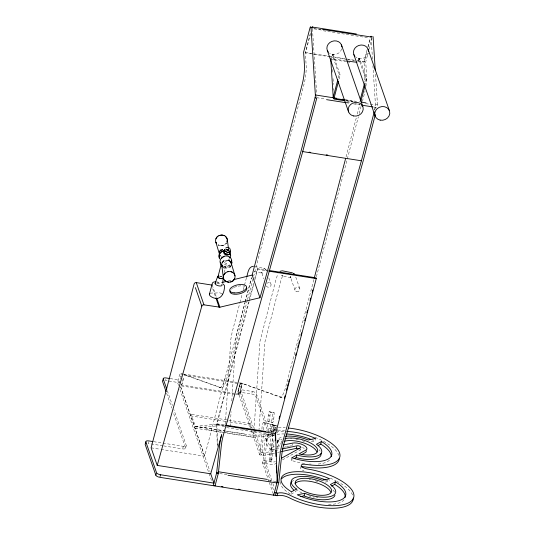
<?xml version="1.0" encoding="UTF-8"?>
<svg xmlns="http://www.w3.org/2000/svg" width="535" height="535" viewBox="0 0 535 535"><rect width="100%" height="100%" fill="white"/><g stroke="black" fill="none" stroke-linecap="round" stroke-linejoin="round"><path stroke-width="0.4" stroke-dasharray="2.67 2.01" d="M225.329 423.961L230.859 339.157L232.09 332.502L239.76 303.258M230.157 426.435L231.107 411.656M231.795 400.983L235.808 339.591L236.838 334.021L245.13 302.415M267.854 421.319L268.256 415.073A2.514 0.582 -81.1 0 1 269.339 411.769L274.181 412.839L273.78 419.086A2.514 0.582 -81.1 0 1 272.696 422.389L267.854 421.319L272.696 422.389M269.58 421.593L269.981 415.341A2.514 0.582 -81.1 0 1 271.064 412.037M270.148 431.471L270.61 424.375L263.588 422.583A3.591 0.836 -81.1 0 0 262.043 427.298L261.889 429.652M269.339 411.769L272.455 412.565L272.054 418.811A2.514 0.582 -81.1 0 1 270.971 422.115M271.874 431.745L272.335 424.643L263.588 422.583M253.971 430.234L259.977 341.404L276.234 278.534L278.039 273.599M258.933 430.829L264.878 342.206L280.989 280.059L282.888 275.298L282.326 275.96L283.022 275.331L281.51 275.752L291.836 277.886L290.258 276.889L290.599 277.317L290.258 276.475L295.079 290.398M274.482 453.118L263.561 455.506L259.742 454.904L260.418 452.349L261.635 433.564M253.289 431.544L261.468 455.178L262.143 452.617L263.36 433.832M263.615 429.919L263.768 427.572A3.591 0.836 -81.1 0 1 265.313 422.851M272.877 434.226L270.202 459.237A1.565 0.361 -81.1 0 1 269.673 460.996A1.565 0.361 -81.1 0 1 269.379 460.013L271.051 434.293M271.098 433.49L271.673 424.643L274.408 425.178A6.467 1.498 -81.1 0 1 275.037 430.461L273.311 430.193A6.467 1.498 -81.1 0 0 272.683 424.904L271.673 424.643M272.823 433.758L271.105 460.281A1.565 0.361 -81.1 0 0 271.399 461.264A1.565 0.361 -81.1 0 0 271.927 459.505L274.174 438.533M272.93 432.153L273.398 424.917M269.058 481.801L262.464 462.748L263.133 460.194L265.186 438.526A3.591 0.836 -81.1 0 1 266.624 434.199L268.309 434.019M270.87 482.316L264.19 463.022L264.858 460.461L266.911 438.8A3.591 0.836 -81.1 0 1 268.356 434.473L271.72 434.106M272.964 433.417L273.311 430.193M274.883 430.815A2.514 0.582 -81.1 0 0 274.589 429.525L274.174 429.418L274.602 425.399L276.762 425.78M274.783 432.019L274.829 431.578M276.007 428.682L276.221 426.676M277.571 430.675L277.739 429.15M277.531 440.071L277.05 444.117L279.39 439.181L276.862 442.632A22.931 8.921 14.7 0 1 281.992 439.335M331.887 60.515L331.727 58.047L333.138 54.583L332.101 54.416L331.018 57.031M148.563 441.763L148.115 443.475L162.907 445.795M165.79 379.389L165.489 380.525L179.245 382.679L180.469 378.018M227.041 251.096L227.408 249.698L228.846 250.112L226.72 249.511M224.299 272.475L226.633 263.594L224.245 262.605M251.39 427.973L249.845 423.499L191.169 414.304L190.748 415.902L225.79 421.399M182.856 448.029L183.304 446.324A3.591 1.398 14.7 0 0 186.22 445.327L173.788 409.409M185.505 448.417L186.18 445.856M310.367 33.277L305.331 52.49L306.147 65.103A17.963 4.173 -81.1 0 1 303.913 84.637L253.677 276.107M239.968 302.469L242.041 294.564M243.285 289.823L244.321 285.871M244.528 285.081L246.602 277.183M329.941 56.784L305.492 52.952L310.313 34.568M161.008 449.373L204.631 456.215L244.976 302.435M245.164 301.713L251.524 277.478M245.338 301.62L251.557 277.912M247.324 300.349L226.974 377.904A17.963 4.173 -81.1 0 1 221.343 387.908L183.826 374.681M247.531 299.54L252.834 279.344M248.628 301.78L216.809 423.065A1.973 0.461 -81.1 0 1 216.24 424.168L195.476 426.408A1.973 0.461 -81.1 0 1 195.295 426.214L191.169 414.304M249.477 298.55L253.51 283.182M254.78 278.334L257.328 268.63L267.219 270.182M217.578 445.033L216.896 424.456A3.772 0.876 -81.1 0 0 217.076 423.834L249.109 301.74M249.323 300.931L253.777 283.951M254.834 279.912L257.596 269.399L257.328 268.63M259.742 454.904L237.921 391.881L239.352 386.444A6.052 1.404 -81.1 0 1 241.245 383.073L281.751 397.385A17.963 4.173 -81.1 0 0 283.035 397.044M242.97 383.341A6.052 1.404 -81.1 0 0 241.078 386.718L239.647 392.155L252.199 428.395M251.898 393.185L252.346 391.48L240.322 389.594L253.958 428.983M338.294 77.929L339.13 74.746L332.101 54.416M252.346 391.48A3.591 1.398 14.7 0 1 256.332 393.559L268.577 428.916L267.908 431.478L255.663 396.121L256.111 394.409M339.116 78.899L340.166 74.907L333.138 54.583M249.845 423.499L249.424 425.104L226.606 421.526M367.157 49.675L364.007 61.692L364.823 74.305A17.963 4.173 -81.1 0 1 364.629 82.156M367.906 46.833L370.3 37.711M357.647 61.13L364.168 62.154L367.177 50.685M368.154 46.966L370.461 38.172M365.9 86.202A17.963 4.173 -81.1 0 0 366.549 74.579L365.733 61.94L368.04 53.146M369.09 49.146L372.026 37.958M266.611 440.439L267.279 437.877M263.561 455.506L264.236 452.944L279.832 449.54M364.87 82.102L365.706 78.912L358.677 58.582L359.714 58.75L366.736 79.04L365.305 84.543M313.838 279.658L285.65 387.106A17.963 4.173 -81.1 0 1 280.026 397.11L241.245 383.073M346.058 156.855L356.444 117.265M357.293 114.035L359.834 104.338M266.076 462.875L266.637 460.742A6.768 2.635 14.7 0 0 275.438 461.544M274.783 449.112L271.071 449.855L271.74 447.293A33.344 12.974 14.7 0 1 272.308 433.243M316.412 276.695L358.383 116.73M359.226 113.5L361.138 106.224M362.409 101.376L364.315 94.106A17.963 4.173 -81.1 0 0 365.071 90.91M275.525 448.965L278.494 448.363L279.163 445.809A22.931 8.921 14.7 0 1 282.667 436.781M374.433 110.049L375.276 106.86A1.578 0.368 -81.1 0 0 375.47 105.141L372.935 65.865M374.801 109.735L375.436 107.321M292.023 445.648L292.525 443.729M304.549 463.464A33.344 12.974 14.7 0 1 291.167 460.347L291.836 457.793M300.202 450.002L300.536 448.718M280.38 481.607A33.344 12.974 14.7 0 0 290.786 494.333L291.455 491.772M301.018 466.333L300.683 467.61A5.39 2.1 14.7 0 0 303.954 470.827M296.337 489.679L295.828 491.598L290.786 494.333M311.236 441.796L314.948 441.047L315.623 438.486M325.213 482.102L328.931 481.36L329.272 480.082M226.633 263.594L226.144 264.283L224.8 264.685A2.314 1.679 21.3 0 1 223.837 264.531L222.707 263.895M357.855 60.575L358.677 58.582M359.714 58.75L357.634 62.802M231.006 265.179L230.712 265.741C229 268.002 225.589 268.684 223.155 267.219M230.485 266.671L229.849 267.366L230.739 266.269M218.574 245.144L218.086 244.876C220.875 246.595 224.894 245.612 226.586 242.823A5.898 5.337 -12 0 1 218.093 244.89M225.502 244.127L226.278 243.278M230.659 266.029C228.84 268.015 225.71 268.63 223.282 267.46M276.869 462.949L274.769 464.106A6.768 2.635 14.7 0 1 265.969 463.303L262.464 462.748M282.467 459.866L299.968 450.229A2.327 0.909 14.7 0 0 300.028 449.42M291.167 460.347L292.418 459.665M216.802 283.811L222.179 282.48M228.331 280.962L232.177 280.006M277.598 452.436L279.939 451.928M222.874 245.525L220.092 245.632M271.74 447.293L275.451 446.551M276.936 446.25L279.163 445.809M284.205 447.22L286.158 446.825M286.813 446.698L288.766 446.304M289.415 446.177L291.374 445.782M225.576 431.13L254.158 435.61L269.152 433.992M273.927 435.229L253.904 437.383A3.772 0.876 -81.1 0 1 253.55 437.015L204.651 429.351M216.421 281.758L220.828 282.748M256.466 431.551L254.948 431.337M226.472 249.537L228.913 250.199M313.824 28.355L321.976 29.632M321.415 30.014L312.447 28.609L316.687 94.334M323.193 30.762L368.829 37.918M354.23 60.161L305.331 52.49L305.492 52.952M357.494 60.669L365.733 61.94M330.757 56.911L347.055 59.472M347.87 59.599L354.391 60.622M345.436 60.809L332.603 58.796L331.727 58.047M346.586 61.746L332.288 59.485A2.468 1.665 -3.7 0 1 331.546 59.231M347.402 61.873L349.85 62.261M339.13 74.746L340.166 74.907M365.706 78.912L366.742 79.073M344.794 99.57L357.835 101.617M375.764 104.425L377.489 104.7A2.655 0.615 -81.1 0 1 377.322 106.866M345.59 100.119L355.22 101.63M346.132 100.54L353.468 101.69M365.693 103.603L375.47 105.141M346.693 101.048L352.411 101.944M316.6 97.658L325.561 99.062M346.747 102.386L350.826 103.021M354.899 103.663L359.787 104.432M346.091 102.72L349.355 103.228M353.428 103.87L359.948 104.893M373.805 107.06L377.162 107.588M257.596 269.399L267.373 270.931M178.61 385.561L177.52 382.411L178.944 376.974A6.052 1.404 -81.1 0 1 180.843 373.604L182.569 373.871M183.632 374.059L238.677 382.692M239.499 382.819L241.145 383.08A6.052 1.404 -81.1 0 1 240.656 392.663A6.052 1.404 -81.1 0 1 238.423 391.286A6.052 1.404 -81.1 0 1 241.145 383.08M184.134 375.062L240.824 383.949M239.352 386.444L241.078 386.718M170.17 378.593L178.188 379.85L179.278 383M280.026 397.11L281.751 397.385M237.921 391.881L251.677 394.041A3.591 1.398 14.7 0 1 255.663 396.121M180.99 384.919L239.326 394.068M234.898 394.295L180.676 385.795A6.052 1.404 -81.1 0 0 182.488 383.007A6.052 1.404 -81.1 0 0 183.418 376.486M235.721 394.422L239.005 394.937M272.455 412.565L274.181 412.839M268.256 415.073L269.981 415.341M272.629 418.905L273.78 419.086M270.61 424.375L272.335 424.643M273.258 424.997L274.408 425.178M277.484 426.02L274.602 425.399M274.174 429.418L275.899 429.685M266.417 430.842L273.967 432.026M217.076 423.834L225.228 425.111M216.24 424.168L224.392 425.445M216.896 424.456L225.048 425.74M194.874 427.813A3.772 0.876 -81.1 0 0 195.228 428.181L215.986 425.947A3.772 0.876 -81.1 0 0 216.601 425.218L226.379 426.749M242.683 429.304L245.124 429.685M245.939 429.819L247.571 430.073M226.586 427.605L274.669 435.149M267.206 434.293L268.356 434.473M195.295 426.214L244.194 433.885M195.422 426.402L224.814 431.009M265.186 438.526L266.336 438.707M195.121 428.167L253.797 437.369M260.418 452.349L264.236 452.944M270.777 459.324L271.927 459.505M153.719 441.683L183.304 446.324M269.379 460.013L270.529 460.194M269.553 461.043L271.278 461.31M263.133 460.194L266.637 460.742M163.73 445.922L182.636 448.885A3.591 1.398 14.7 0 0 185.551 447.889L173.113 411.97M262.799 463.725L264.524 463.992M151.131 447.828L160.186 449.246M268.69 480.323L276.027 481.473M219.684 473.542L227.014 474.692M254.847 266.544L263.648 268.323L265.086 269.025M254.058 271.512L263.039 273.365L261.454 272.375L261.802 272.803L261.454 271.961L263.882 278.889M227.408 249.698L226.753 249.531A1.525 0.595 14.7 0 1 228.706 250.133A1.812 0.709 14.7 0 1 226.639 249.591L228.017 250.46M264.45 268.603L263.648 268.323M184.06 374.413L221.343 387.908M180.843 373.604L183.077 374.413M226.887 249.564L228.779 250.721M226.526 249.063L228.505 250.928M223.362 267.701L224.566 268.376M221.985 293.621L219.537 292.745L214.234 293.106A6.38 2.481 14.7 0 0 210.442 293.32M226.92 249.256L228.264 250.507M223.015 267.426L223.75 267.981M265.507 269.433L266.463 271.051M264.825 268.777L265.761 269.667M299.727 288.485L295.521 276.327M268.797 277.879L270.931 283.971M364.168 62.154L364.007 61.665M212.188 284.954L216.575 297.62M212.703 288.699L215.645 297.192M254.232 429.772L262.143 452.617M264.858 460.461L271.807 480.524M272.877 483.613L274.214 487.472M271.058 482.858L273.539 490.033M252.68 431.691L253.971 435.416A1.973 0.461 -81.1 0 0 254.158 435.61M269.332 482.59L273.412 494.38M180.609 386.624L210.095 471.77M180.643 386.932L204.631 456.215M179.961 389.453L211.927 481.781M167.301 390.67L172.437 405.51M166.626 393.232L171.762 408.065M228.512 248.922L228.712 250.5M375.523 74.225L377.489 104.7M371.13 37.804L372.52 59.452M332.469 69.557L332.683 72.867M333.058 78.652L333.432 84.436M333.7 88.576L333.8 90.228M216.601 425.218L217.304 446.451M277.304 432.18A2.514 0.582 -81.1 0 1 276.943 433.189M330.262 478.176A41.67 16.21 14.7 0 1 336.034 480.838M336.709 481.186A41.67 16.21 14.7 0 1 352.806 495.644M268.577 428.916A41.67 16.21 14.7 0 1 277.01 427.679M278.421 427.619A41.67 16.21 14.7 0 1 285.242 427.759M268.637 431.29A41.67 16.21 14.7 0 1 276.334 430.24M277.752 430.18A41.67 16.21 14.7 0 1 284.566 430.321M315.061 437.369A41.67 16.21 14.7 0 1 338.856 455.345M278.494 448.363A22.931 8.921 14.7 0 1 276.709 445.401M290.351 438.713A22.931 8.921 14.7 0 1 291.963 438.827M295.922 439.329A22.931 8.921 14.7 0 1 298.971 439.924M302.034 440.693A22.931 8.921 14.7 0 1 305.231 441.689M319.074 449.701A22.931 8.921 14.7 0 1 320.171 451.132M329.406 460.227A33.344 12.974 14.7 0 1 316.901 464.126M311.163 464.126A33.344 12.974 14.7 0 1 309.477 464.019M271.071 449.855A33.344 12.974 14.7 0 1 275.632 434.634M277.097 434.373A33.344 12.974 14.7 0 1 283.945 433.932M311.149 439.442A33.344 12.974 14.7 0 1 314.948 441.047M276.301 432.073A33.344 12.974 14.7 0 1 284.613 431.37M344.058 499.75A33.344 12.974 14.7 0 1 328.095 504.498M325.374 479.848A33.344 12.974 14.7 0 1 328.931 481.36M291.515 481.908A22.931 8.921 14.7 0 1 294.785 479.982M309.123 479.507A22.931 8.921 14.7 0 1 310.661 479.761M315.209 480.778A22.931 8.921 14.7 0 1 318.124 481.634M333.024 489.993A22.931 8.921 14.7 0 1 334.515 492.133M302.536 447.501A8.547 3.324 14.7 0 1 304.288 448.524M281.711 440.927A18.752 7.296 14.7 0 0 281.263 442.271L280.594 444.826A18.752 7.296 14.7 0 1 281.042 443.488M317.991 497.704A18.752 7.296 14.7 0 1 316.366 497.517M314.226 497.169A18.752 7.296 14.7 0 1 312.888 496.895M310.815 496.393A18.752 7.296 14.7 0 1 308.722 495.791M301.994 493.043A18.752 7.296 14.7 0 1 297.039 489.692M180.669 377.242A6.052 1.404 -81.1 0 1 181.118 375.791M181.632 374.647A6.052 1.404 -81.1 0 1 182.134 373.985M225.248 377.636A17.963 4.173 -81.1 0 1 219.617 387.641M316.794 96.313A1.578 0.368 -81.1 0 1 316.76 96.761M266.945 283.349A2.514 2.24 -19.1 0 1 270.737 283.617A2.514 2.24 -19.1 0 1 269.459 287.001A2.514 2.24 -19.1 0 1 266.149 285.449M219.965 276.281A2.528 0.983 14.7 0 1 221.804 276.842M219.343 276.073A2.882 1.123 14.7 0 1 221.998 276.769M216.621 282.761A3.591 1.398 14.7 0 1 220.547 283.63M229.956 265.092A5.925 5.357 -12 0 1 223.503 266.323M229.589 258.833A5.925 5.357 -11.9 0 1 228.813 259.682M227.843 260.391A5.925 5.357 -11.9 0 1 224.446 261.301M229.301 258.659A5.571 5.036 -12 0 1 228.565 259.455M227.656 260.124A5.571 5.036 -12 0 1 224.466 260.973M229.709 264.858A5.571 5.036 -12 0 1 223.65 266.022M227.228 250.781A1.525 0.595 14.7 0 1 226.693 250.567A1.812 0.709 14.7 0 0 227.375 250.781M226.639 249.283A1.812 0.709 14.7 0 1 228.712 249.798M228.786 248.909A1.812 0.709 14.7 0 0 228.472 248.775A1.525 0.595 14.7 0 1 228.719 248.889M228.726 249.858A1.525 0.595 14.7 0 1 226.686 249.33M228.692 249.972A1.525 0.595 14.7 0 1 226.713 249.477M228.157 248.782A1.525 0.595 14.7 0 1 228.686 249.002M231.287 289.214A8.62 3.885 -12.6 0 1 231.762 288.813M232.304 288.425A8.62 3.885 -12.6 0 1 233.554 287.69M234.25 287.362A8.62 3.885 -12.6 0 1 237.379 286.319M238.209 286.145A8.62 3.885 -12.6 0 1 244.829 286.339M341.718 48.859A7.617 6.788 -19.1 0 1 329.453 53.212M368.294 53.032A7.617 6.788 -19.1 0 1 356.036 57.379M359.848 101.255A1.184 1.057 -19.1 0 1 359.614 101.697M180.843 377.269A6.052 1.404 -81.1 0 1 181.158 376.205M183.084 378.733A5.116 1.19 -81.1 0 1 181.278 384.792M359.821 59.051L358.784 58.89L359.821 59.051M333.238 54.884L332.208 54.724A7.63 6.801 -19.1 0 0 333.238 54.884M221.343 256.613L219.999 255.355L221.343 256.613M296.524 291.622A2.514 2.24 -19.1 0 0 299.861 288.92A2.514 2.24 -19.1 0 0 295.828 287.79A2.514 2.24 -19.1 0 0 296.524 291.622M240.449 392.449A5.116 1.19 -81.1 0 0 241.071 384.077A5.116 1.19 -81.1 0 0 238.704 390.503A5.116 1.19 -81.1 0 0 240.449 392.449"/><path stroke-width="0.8" d="M223.329 277.311L223.383 276.287A5.898 5.337 -11.9 0 1 230.585 271.599A5.898 5.337 -11.9 0 1 234.765 278.374C232.946 284.352 222.359 282.888 223.383 276.294M232.096 262.23L231.334 265.133M228.365 254.633C225.583 254.854 222.165 252.894 224.58 249.711L225.322 249.537M230.224 250.581C230.926 248.086 227.469 246.2 225.716 248.053M223.951 253.122L224.58 249.711M222.734 282.654L223.222 278.019M213.278 485.693L216.508 473.401A1.799 0.415 -81.1 0 0 216.702 472.331L219.484 446.31A17.963 4.173 -81.1 0 1 221.677 434.667L210.723 473.796L213.953 483.132L160.507 474.752A3.591 1.398 14.7 0 1 156.521 472.672L145.868 441.91A3.591 1.398 14.7 0 1 148.79 440.914L152.896 441.556M273.525 494.701L273.686 495.163L277.043 482.363L279.885 455.78A17.963 4.173 -81.1 0 1 282.079 444.137L361.406 160.788L374.266 111.775M275.411 495.437L278.768 482.63L281.611 456.054A17.963 4.173 -81.1 0 1 283.804 444.411L363.131 161.055L375.276 114.771M229.582 253.349L229.535 254.406L227.709 254.627M229.535 254.406L230.177 251.604L229.849 250.741M219.337 252.413L219.537 251.637M221.764 263.889L221.971 263.113M209.352 294.464L212.448 282.941L213.579 282.085L215.418 281.751M218.019 276.622L221.102 264.852M145.42 443.615L145.868 441.91M162.794 380.666L163.242 378.961A3.591 1.398 14.7 0 1 166.164 377.964L169.441 378.479M353.281 498.098A41.67 16.21 14.7 0 1 331.352 508.277A41.67 16.21 14.7 0 1 288.92 497.59A8.787 3.417 14.7 0 0 277.083 495.698L159.831 477.314A3.591 1.398 14.7 0 1 155.845 475.234L156.294 473.522M160.059 476.458L160.507 474.752M215.083 283.583L217.678 276.515M226.706 254.419L227.261 252.319L229.034 252.072M229.796 252.393L230.164 250.995M246.602 277.183C247.919 273.505 248.253 266.43 253.496 266.269M311.016 27.599L315.362 94.956A2.655 0.615 -81.1 0 1 315.028 97.845L301.004 151.311L259.99 297.808L252.159 275.064L302.188 84.363A17.963 4.173 -81.1 0 0 304.422 64.835L303.606 52.196L309.899 28.215A2.655 0.615 -81.1 0 1 311.016 27.599L312.741 27.894A2.655 0.615 -81.1 0 0 312.313 27.044L356.323 33.946M315.028 97.845L316.753 98.119L302.73 151.586L223.403 434.935A17.963 4.173 -81.1 0 0 221.209 446.585L218.427 472.599A1.799 0.415 -81.1 0 1 218.233 473.676L215.01 485.961L214.849 485.499M337.879 79.521L333.285 97.016A2.26 1.913 -33.4 0 0 334.856 99.222L345.055 100.794M338.488 81.293L334.301 97.25A1.184 1.057 -19.1 0 0 335.164 98.487L344.794 99.998M360.262 99.657L364.449 83.701M314.266 278.039L345.63 158.467M365.104 85.326L360.884 101.336M279.096 418.517L279.731 416.096M284.399 398.308L285.035 395.88M286.519 390.222L287.155 387.795M287.583 386.176L288.218 383.755M288.639 382.137L289.274 379.71M295.641 355.454L296.276 353.026M297.761 347.369L298.396 344.941M298.824 343.323L299.46 340.902M300.944 335.238L301.579 332.817M304.763 320.686L305.398 318.258M306.883 312.6L307.518 310.173M310.066 300.469L310.701 298.048M312.186 292.384L312.821 289.963M268.871 270.442L316.004 277.832L316.272 278.601L275.752 433.036A3.772 0.876 -81.1 0 1 275.572 433.658L277.137 480.958A1.939 0.448 -81.1 0 1 276.889 482.951L227.99 475.281M277.083 495.698L277.759 493.136A8.787 3.417 14.7 0 1 289.589 495.029A41.67 16.21 14.7 0 0 352.806 499.416A41.67 16.21 14.7 0 0 307.264 468.961A5.39 2.1 14.7 0 1 301.285 465.845A5.39 2.1 14.7 0 1 305.666 464.347A41.67 16.21 14.7 0 0 339.07 451.68A41.67 16.21 14.7 0 0 288.465 428.033M281.43 451.6L296.316 448.35L296.764 446.645M294.919 458.288L296.169 457.599L296.845 455.038A22.931 8.921 14.7 0 0 319.148 455.165A22.931 8.921 14.7 0 0 316.426 444.271L321.428 441.515A33.344 12.974 14.7 0 1 328.082 459.097A33.344 12.974 14.7 0 1 291.836 457.793L296.845 455.038M300.322 496.627L304.047 495.891L304.716 493.33A22.931 8.921 14.7 0 0 331.433 496.186A22.931 8.921 14.7 0 0 330.362 484.556L335.405 481.828A33.344 12.974 14.7 0 1 339.578 500.459A33.344 12.974 14.7 0 1 297.273 494.808L304.716 493.33M318.258 445.454L320.759 444.077L321.428 441.515M331.58 486.094L334.729 484.389L335.405 481.828M209.854 293.635A6.38 2.481 14.7 0 0 216.12 298.563C222.226 298.47 224.272 291.936 224.533 286.787L224.426 285.416L222.687 283.677M210.723 473.796L157.223 465.41L201.809 306.134L195.409 287.643M215.913 238.871C217.564 233.668 226.432 233.768 227.295 239.419L228.405 248.126M234.765 278.367L233.227 280.608L230.598 282.005M216.361 237.935L215.906 238.864A5.898 5.337 -12 0 0 215.605 240.824L215.652 241.338M219.724 251.33L220.828 249.872L219.938 250.968M222.132 262.698L224.025 260.665L222.346 262.344M224.085 274.415L224.392 273.96M217.036 237.045L217.912 236.263M224.76 273.519L225.175 273.111M224.533 252.955C222.654 254.613 229.408 255.837 228.786 254.272M220.433 250.795L220.895 250.42M229.956 251.804L229.568 251.978M229.281 254.366L228.893 254.54M281.738 458.074L300.637 447.668A2.327 0.909 14.7 0 0 299.961 446.324A2.327 0.909 14.7 0 0 296.985 445.789L282.099 449.039M301.78 454.516L305.298 452.577A8.547 3.324 14.7 0 0 306.18 450.637M221.403 250.092L222.5 249.571M280.039 271.298L282.299 270.79L292.444 272.837M221.57 250.066L222.58 249.591M356.932 62.287L347.041 61.064M218.949 235.647L221.791 235.019L224.372 235.614M222.179 282.48L226.793 281.343M233.775 279.611L252.159 275.064M260.01 297.741L219.892 307.197L203.969 304.85A1.799 1.558 -15.6 0 0 201.809 306.134M227.803 271.713L228.378 271.593M283.577 444.919L292.692 443.087A8.547 3.324 14.7 0 1 303.552 445.113A8.547 3.324 14.7 0 1 305.966 450.022L298.938 453.887A18.752 7.296 14.7 0 0 315.871 446.825A18.752 7.296 14.7 0 0 284.78 438.834M228.412 252.072L230.09 252.306M228.88 282.219L226.298 281.624L224.526 280.28M322.525 29.432L371.417 37.069M315.362 94.956L316.653 95.156M317.088 95.223L336.649 98.293M342.353 99.189L343.978 99.443M361.098 102.125L365.987 102.894M326.537 99.65L346.091 102.72M361.58 105.148L372.989 106.933M309.09 152.147L310.721 152.401M326.203 154.829L327.835 155.083M269.005 271.191L316.272 278.601M157.223 465.41L151.131 447.828L194.125 283.945A1.799 1.598 -19.1 0 1 196.271 282.614L211.419 284.988A1.799 1.598 -19.1 0 0 212.188 284.954M225.228 425.111L265.975 431.504M226.673 425.994L275.572 433.658M267.353 479.42L218.461 471.756A1.939 0.448 -81.1 0 1 218.213 473.749M216.702 472.331L218.14 472.552M277.043 482.363L278.768 482.63M216.795 473.448L218.233 473.676M274.355 492.601L277.759 493.136M221.37 486.522L222.995 486.776M238.483 489.204L240.108 489.465M224.506 251.022L227.261 252.319M231.087 271.72L231.595 271.88M225.623 254.152L224.981 253.851M225.65 251.289L226.285 251.624M232.096 272.094L232.585 272.362M225.329 236.196L227.188 238.898M222.333 266.885L220.46 264.17M225.141 250.962L224.787 250.614M224.473 253.523L224.111 253.175M293.889 273.539L293.628 273.291L294.31 273.947M230.672 261.882L228.519 260.237L230.07 261.18L231.1 262.685L235.019 275.899M222.025 266.042L222.272 266.343L221.744 265.046L222.413 266.731M216.173 242.89L216.461 243.365A5.898 5.337 -12 0 1 215.772 241.867L219.196 253.343M230.919 262.297L231.334 263.922M223.891 279.357L223.49 278.34M221.985 265.928L221.751 265.072L223.376 277.819M368.073 49.126L389.38 110.651M353.876 54.637L375.182 116.155M341.497 44.96L362.797 106.485M327.3 50.464L348.599 111.989M361.245 160.326L361.406 160.788L302.73 151.586L302.569 151.124M216.702 297.995L219.892 307.197M215.913 297.962L219.123 307.23M196.271 282.614L203.969 304.85M163.242 378.961L166.76 389.112M166.084 391.673L162.573 381.522A3.591 1.398 14.7 0 1 162.62 380.994M155.845 475.234L145.199 444.471A3.591 1.398 14.7 0 1 145.834 443.542M222.353 294.116L222.453 294.685M221.717 264.725L221.757 265.126L221.717 264.277M231.321 263.487L231.361 263.889M375.262 70.199L373.142 37.343A2.655 0.615 -81.1 0 0 372.714 36.494M333.245 97.798L330.73 58.81M275.278 434.42L275.485 440.706M275.799 450.142L276.007 456.435M276.321 465.871L276.555 472.953M370.641 36.728A2.655 0.615 -81.1 0 1 371.417 37.096M275.405 432.461A2.514 0.582 -81.1 0 1 275.211 432.915M296.316 448.35A2.327 0.909 14.7 0 1 299.199 448.838M339.31 458.488A41.67 16.21 14.7 0 1 304.99 466.908A5.39 2.1 14.7 0 0 301.566 467.008M285.616 436.266A22.931 8.921 14.7 0 1 308.2 439.977L315.623 438.486A33.344 12.974 14.7 0 0 286.727 431.431M286.78 434.025A33.344 12.974 14.7 0 1 310.36 439.141M320.759 444.077A33.344 12.974 14.7 0 1 331.225 456.582M334.937 495.236A22.931 8.921 14.7 0 1 304.047 495.891M293.748 489.96A22.931 8.921 14.7 0 1 291.515 481.908M281.624 478.798A33.344 12.974 14.7 0 1 325.374 479.848M334.729 484.389A33.344 12.974 14.7 0 1 345.095 497.496M321.047 453.252A22.931 8.921 14.7 0 1 296.169 457.599M284.112 441.395A18.752 7.296 14.7 0 1 303.144 442.733A18.752 7.296 14.7 0 1 316.834 451.894M294.992 483.78A18.752 7.296 14.7 0 1 313.416 482.008A18.752 7.296 14.7 0 1 330.784 492.193M312.313 27.017A2.655 0.615 -81.1 0 1 312.741 27.867M275.358 432.701A1.973 0.461 -81.1 0 1 275.204 433.062M228.753 254.352A2.528 0.983 14.7 0 1 227.174 254.433M226.673 254.339A2.528 0.983 14.7 0 1 224.479 252.433M222.814 278.126A2.528 0.983 14.7 0 1 219.437 278.086A2.528 0.983 14.7 0 1 218.387 276.354M223.008 277.504A2.882 1.123 14.7 0 1 221.657 278.681A2.882 1.123 14.7 0 1 217.992 277.418A2.882 1.123 14.7 0 1 218.848 276.073M221.804 284.546A3.591 1.398 14.7 0 1 218.534 285.81A3.591 1.398 14.7 0 1 215.384 283.102M220.346 263.334A5.925 5.357 -12 0 1 225.061 256.031A5.925 5.357 -12 0 1 231.802 261.394M231.401 260.411A5.571 5.036 -12 0 1 231.448 261.388M220.687 263.213A5.571 5.036 -12 0 1 220.42 262.23M221.376 258.579A5.571 5.036 -12 0 1 222.112 257.783M223.021 257.121A5.571 5.036 -12 0 1 224.051 256.633M229.107 257.074A5.571 5.036 -12 0 1 229.95 257.709M219.544 257.81A5.571 5.036 -12 0 1 223.991 250.942M229.495 253.102A5.571 5.036 -12 0 1 230.257 255.008M229.803 252.921A5.925 5.357 -11.9 0 1 230.505 256.967M219.724 258.907A5.925 5.357 -11.9 0 1 219.698 253.349A5.925 5.357 -11.9 0 1 225.081 250.534M246.468 287.395A8.62 3.885 -12.6 0 1 239.085 293.902A8.62 3.885 -12.6 0 1 230.11 290.866M328.403 52.256A7.617 6.788 -19.1 0 1 331.847 41.422A7.617 6.788 -19.1 0 1 341.925 46.953M354.979 56.429A7.617 6.788 -19.1 0 1 358.771 45.462A7.617 6.788 -19.1 0 1 368.495 51.775M227.348 239.934L227.041 241.894A5.898 5.337 -12 0 0 227.288 240.944L227.295 239.419L227.348 239.934M296.504 489.043L291.455 491.772A33.344 12.974 14.7 0 1 287.308 473.147A33.344 12.974 14.7 0 1 329.607 478.798L322.157 480.276A22.931 8.921 14.7 0 0 295.454 477.421A22.931 8.921 14.7 0 0 296.504 489.043M301.044 489.579A18.752 7.296 14.7 0 0 331.218 492.387A18.752 7.296 14.7 0 0 308.06 478.45A18.752 7.296 14.7 0 0 301.044 489.579M234.116 292.892A8.62 3.885 -12.6 0 0 246.595 287.101A8.62 3.885 -12.6 0 0 233.715 286.105A8.62 3.885 -12.6 0 0 234.116 292.892M353.582 115.961A7.617 6.788 -19.1 0 0 363.018 107.14A7.617 6.788 -19.1 0 0 350.499 104.606A7.617 6.788 -19.1 0 0 353.582 115.961M380.158 120.128A7.617 6.788 -19.1 0 0 389.594 111.307A7.617 6.788 -19.1 0 0 377.075 108.779A7.617 6.788 -19.1 0 0 380.158 120.128"/></g></svg>
